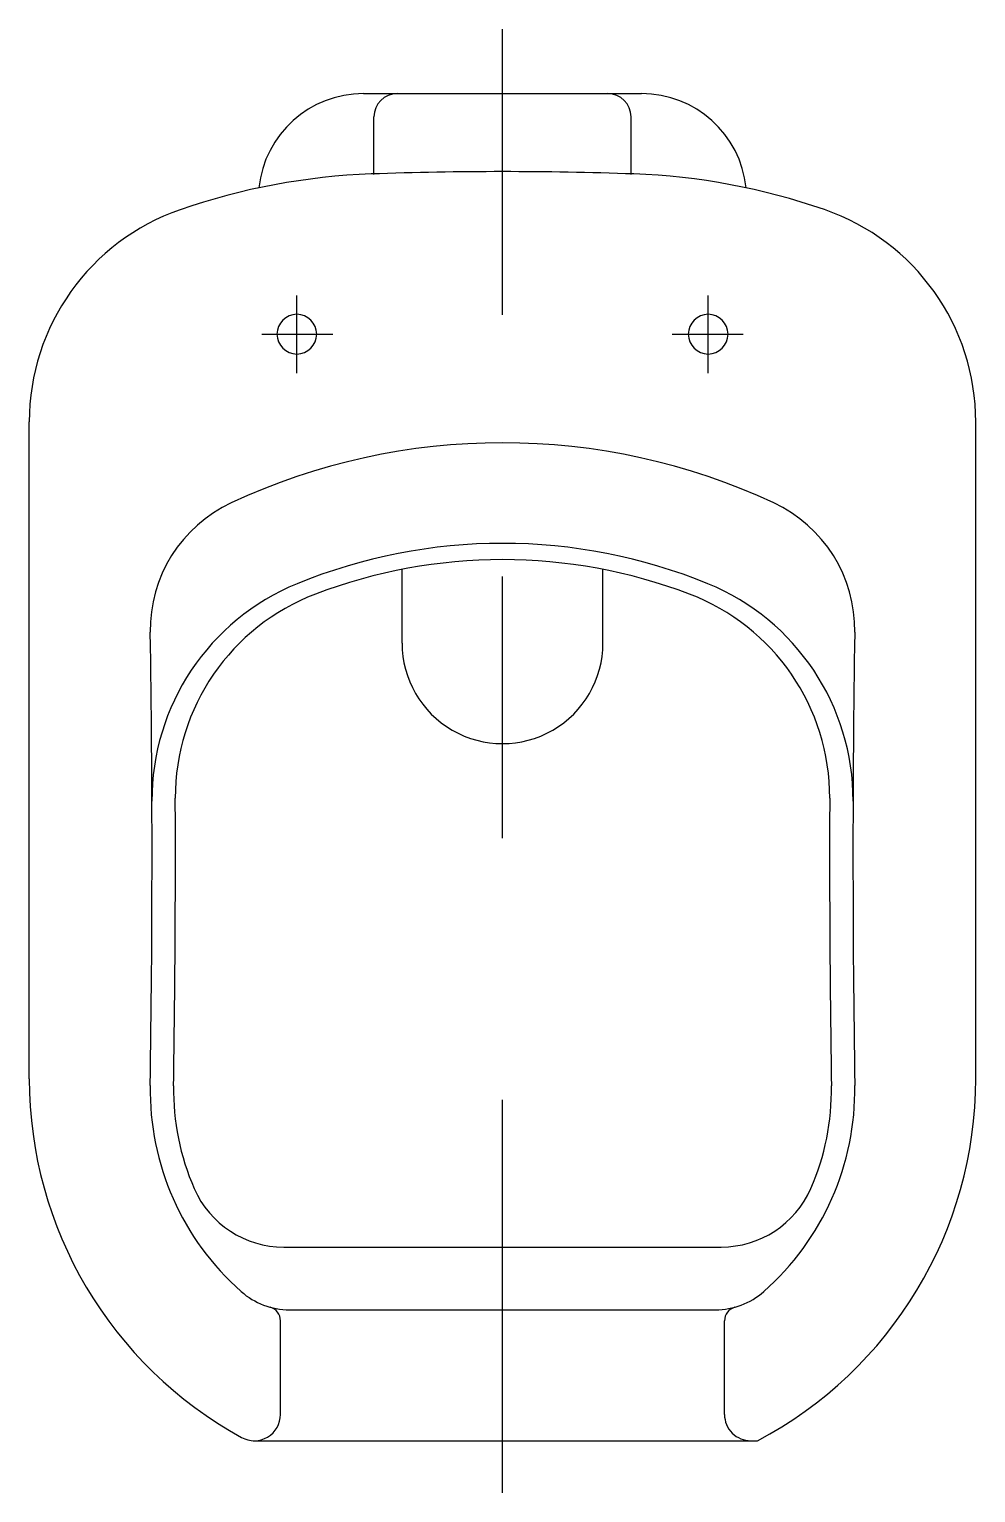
# Model space of a CAD drawing. Extents: x -492.856 to -492.494, y 416.422 to 416.981.
import ezdxf

# ---------------------------------------------------------------- set-up
doc = ezdxf.new("R2010")
doc.units = 0
doc.header["$LTSCALE"] = 0.5003985718231321
doc.header["$MEASUREMENT"] = 0
doc.linetypes.add('AXES', pattern=[0.5400000065565109, 0.300000011920929, -0.07999999821186066, 0.07999999821186066, -0.07999999821186066])
doc.layers.get('0').update_dxf_attribs({"linetype": 'CONTINUOUS'})
doc.layers.add('DECA_EIXOS', color=5, linetype='AXES')

msp = doc.modelspace()

# ---------------------------------------------------------------- linework, layer by layer
at = {"linetype": 'CONTINUOUS'}
for p, q in [((-492.7278815717589, 416.9567846748353), (-492.7149251229894, 416.9567847280961)), ((-492.7149251229894, 416.9567847280961), (-492.621547338829, 416.9567846364874)), ((-492.7238606754241, 416.9258655125246), (-492.7238608479892, 416.9478490340326)), ((-492.6255682351638, 416.9258655125246), (-492.6255681989465, 416.947849038611)), ((-492.8556622213146, 416.5803042282491), (-492.8556620167927, 416.8313411105361)), ((-492.4937668426646, 416.580304178985), (-492.4937668256211, 416.8312648430135)), ((-492.7131380125024, 416.7467875519256), (-492.7131380125024, 416.7749575420739)), ((-492.6362911707811, 416.7457532175887), (-492.6362911707811, 416.7749575588048)), ((-492.7583177262394, 416.515976248572), (-492.5911221256226, 416.515976248572)), ((-492.7561573765033, 416.491978085182), (-492.5932718067802, 416.4919780574863)), ((-492.7596036137724, 416.4519936245737), (-492.7596036659741, 416.4878043379109)), ((-492.5898254779019, 416.451993586401), (-492.5898254166436, 416.4878043879818)), ((-492.7700332855564, 416.4419531610653), (-492.5772592195864, 416.4419531610653))]:
    msp.add_line(p, q, dxfattribs=at)
for centre, radius, start, end in [((-492.7278815717589, 416.9165740923572), 0.04021058247803921, 90.00000000008099, 174.0042557471575), ((-492.7149251229894, 416.9478490030962), 0.008935724999957984, 90, 179.9998016357127), ((-492.6345039239463, 416.9478490030962), 0.008935724999914874, 0.0002277209189354785, 90), ((-492.621547338829, 416.9165740923572), 0.04021054413021861, 5.991194485343493, 90), ((-492.7160162155929, 416.6762893705309), 0.2499238067223082, 92.04087884251602, 109.1322103244498), ((-492.6747150801244, 415.5240845844116), 1.40286857665376, 87.94910158720386, 92.05076326933265), ((-492.6333345627362, 416.6767082297678), 0.2495023930967172, 70.88183732566605, 87.9731535488097), ((-492.7698794181151, 416.8313413161437), 0.0857825986777635, 109.0855051408376, 180.0001373291018), ((-492.5795494924727, 416.8313413161437), 0.08578270093857547, 359.9489222402338, 70.99774186250666), ((-492.7533486120239, 416.8648501490783), 0.007595255254329913, 90, 270), ((-492.7533486120239, 416.8648501490783), 0.007595255254329913, 270, 90), ((-492.5960805712596, 416.8648501490783), 0.007595255254329913, 90, 270), ((-492.5960805712596, 416.8648501490783), 0.007595255254329913, 270, 90), ((-492.6747145234679, 416.5775970579897), 0.2457314244767949, 65.03975677490425, 114.9603042602575), ((-492.7557860814617, 416.7517707016225), 0.05361412787950954, 114.9603846675061, 180.9059947138795), ((-492.5936412189316, 416.7517711825873), 0.05361295483552532, 359.0955283344525, 65.04137036213042), ((-492.6747145234679, 416.5775970579897), 0.2073080206595927, 67.73683166503716, 112.2632064819283), ((-492.674714548733, 416.5778731541672), 0.2007949663826222, 69.14008496831056, 110.8704011304219), ((-492.7194016957235, 416.6867553137521), 0.08935689448734072, 112.263220599167, 180.261147221311), ((-492.6300273384448, 416.6867553406246), 0.08935686478111154, 359.7772242598189, 67.73686894997577), ((-492.7167253630618, 416.6878128749876), 0.08310200949067079, 110.8098561736543, 180.2335183558813), ((-492.6327039691845, 416.6878124158904), 0.08310256561875765, 359.7664149161121, 69.21544178934788), ((-498.2193258041635, 416.6653628256546), 5.410608838157881, 359.0718810258384, 0.9060789642805678), ((-492.6747145234679, 416.7467875519256), 0.0384234890345283, 180, 5.759302894881349e-06), ((-487.1301350823517, 416.6653459480949), 5.410576703832382, 179.0937165230904, 180.9279450387154), ((-498.2192663986668, 416.6653473221537), 5.419484886652363, 359.0720338239287, 0.233929814300376), ((-487.1301879875148, 416.6653341412234), 5.419459328753187, 179.7659356303805, 180.9278313823336), ((-492.6992876676198, 416.5803043115392), 0.1563745536947403, 180.0000305175702, 241.2627105712677), ((-492.65009589506, 416.580277389046), 0.15632905469078, 297.7697138140462, 0.009818715051926736), ((-492.7067491430882, 416.5760264221318), 0.1026916697618941, 179.0541182359142, 228.6116286119112), ((-492.7066798994167, 416.5760570096986), 0.0938247066515914, 179.071853637677, 203.7272644042741), ((-492.6427492145, 416.5760570856399), 0.1027604952631476, 311.3706693385253, 0.9281857345595905), ((-492.6425609969109, 416.576019158933), 0.0936372112983625, 336.2977942181002, 0.9531571221806029), ((-492.7584087211345, 416.5532792031609), 0.03730306557278247, 203.6695056333396, 270.1397640793844), ((-492.5910577913619, 416.553336761712), 0.0373605685312484, 269.9013375979361, 336.3984853961305), ((-492.7561573765033, 416.5198779684164), 0.02789988323441341, 228.4990977663965, 270.0000000001168), ((-492.5932718067801, 416.5198779684164), 0.02789991093004573, 269.9999999998832, 311.3707580565328), ((-492.7649650347107, 416.4878040681483), 0.005361368743387667, 0.002882894218809602, 74.76664058148566), ((-492.5844640122249, 416.4878040681482), 0.005361404428275723, 105.1484013837843, 179.9965820308747), ((-492.7696325279209, 416.4519740838848), 0.01002893318539129, 241.1500974435186, 0.1116369696178317), ((-492.5797848287588, 416.4519937441662), 0.0100406491443894, 180.0009002685782, 270.2078126043986)]:
    msp.add_arc(centre, radius, start, end, dxfattribs=at)
at = {"layer": 'DECA_EIXOS'}
for p, q in [((-492.6747145234679, 416.4220799934175), (-492.6747145234679, 416.9813650624636)), ((-492.7533486120239, 416.8499898761133), (-492.7533486120239, 416.8796530196236)), ((-492.5960805712596, 416.8499898761133), (-492.5960805712596, 416.8796530196236)), ((-492.7667836415373, 416.8648501490783), (-492.7395894838131, 416.8648501490783)), ((-492.6098396994704, 416.8648501490783), (-492.5826454053984, 416.8648501490783))]:
    msp.add_line(p, q, dxfattribs=at)

doc.saveas('drawing.dxf')
